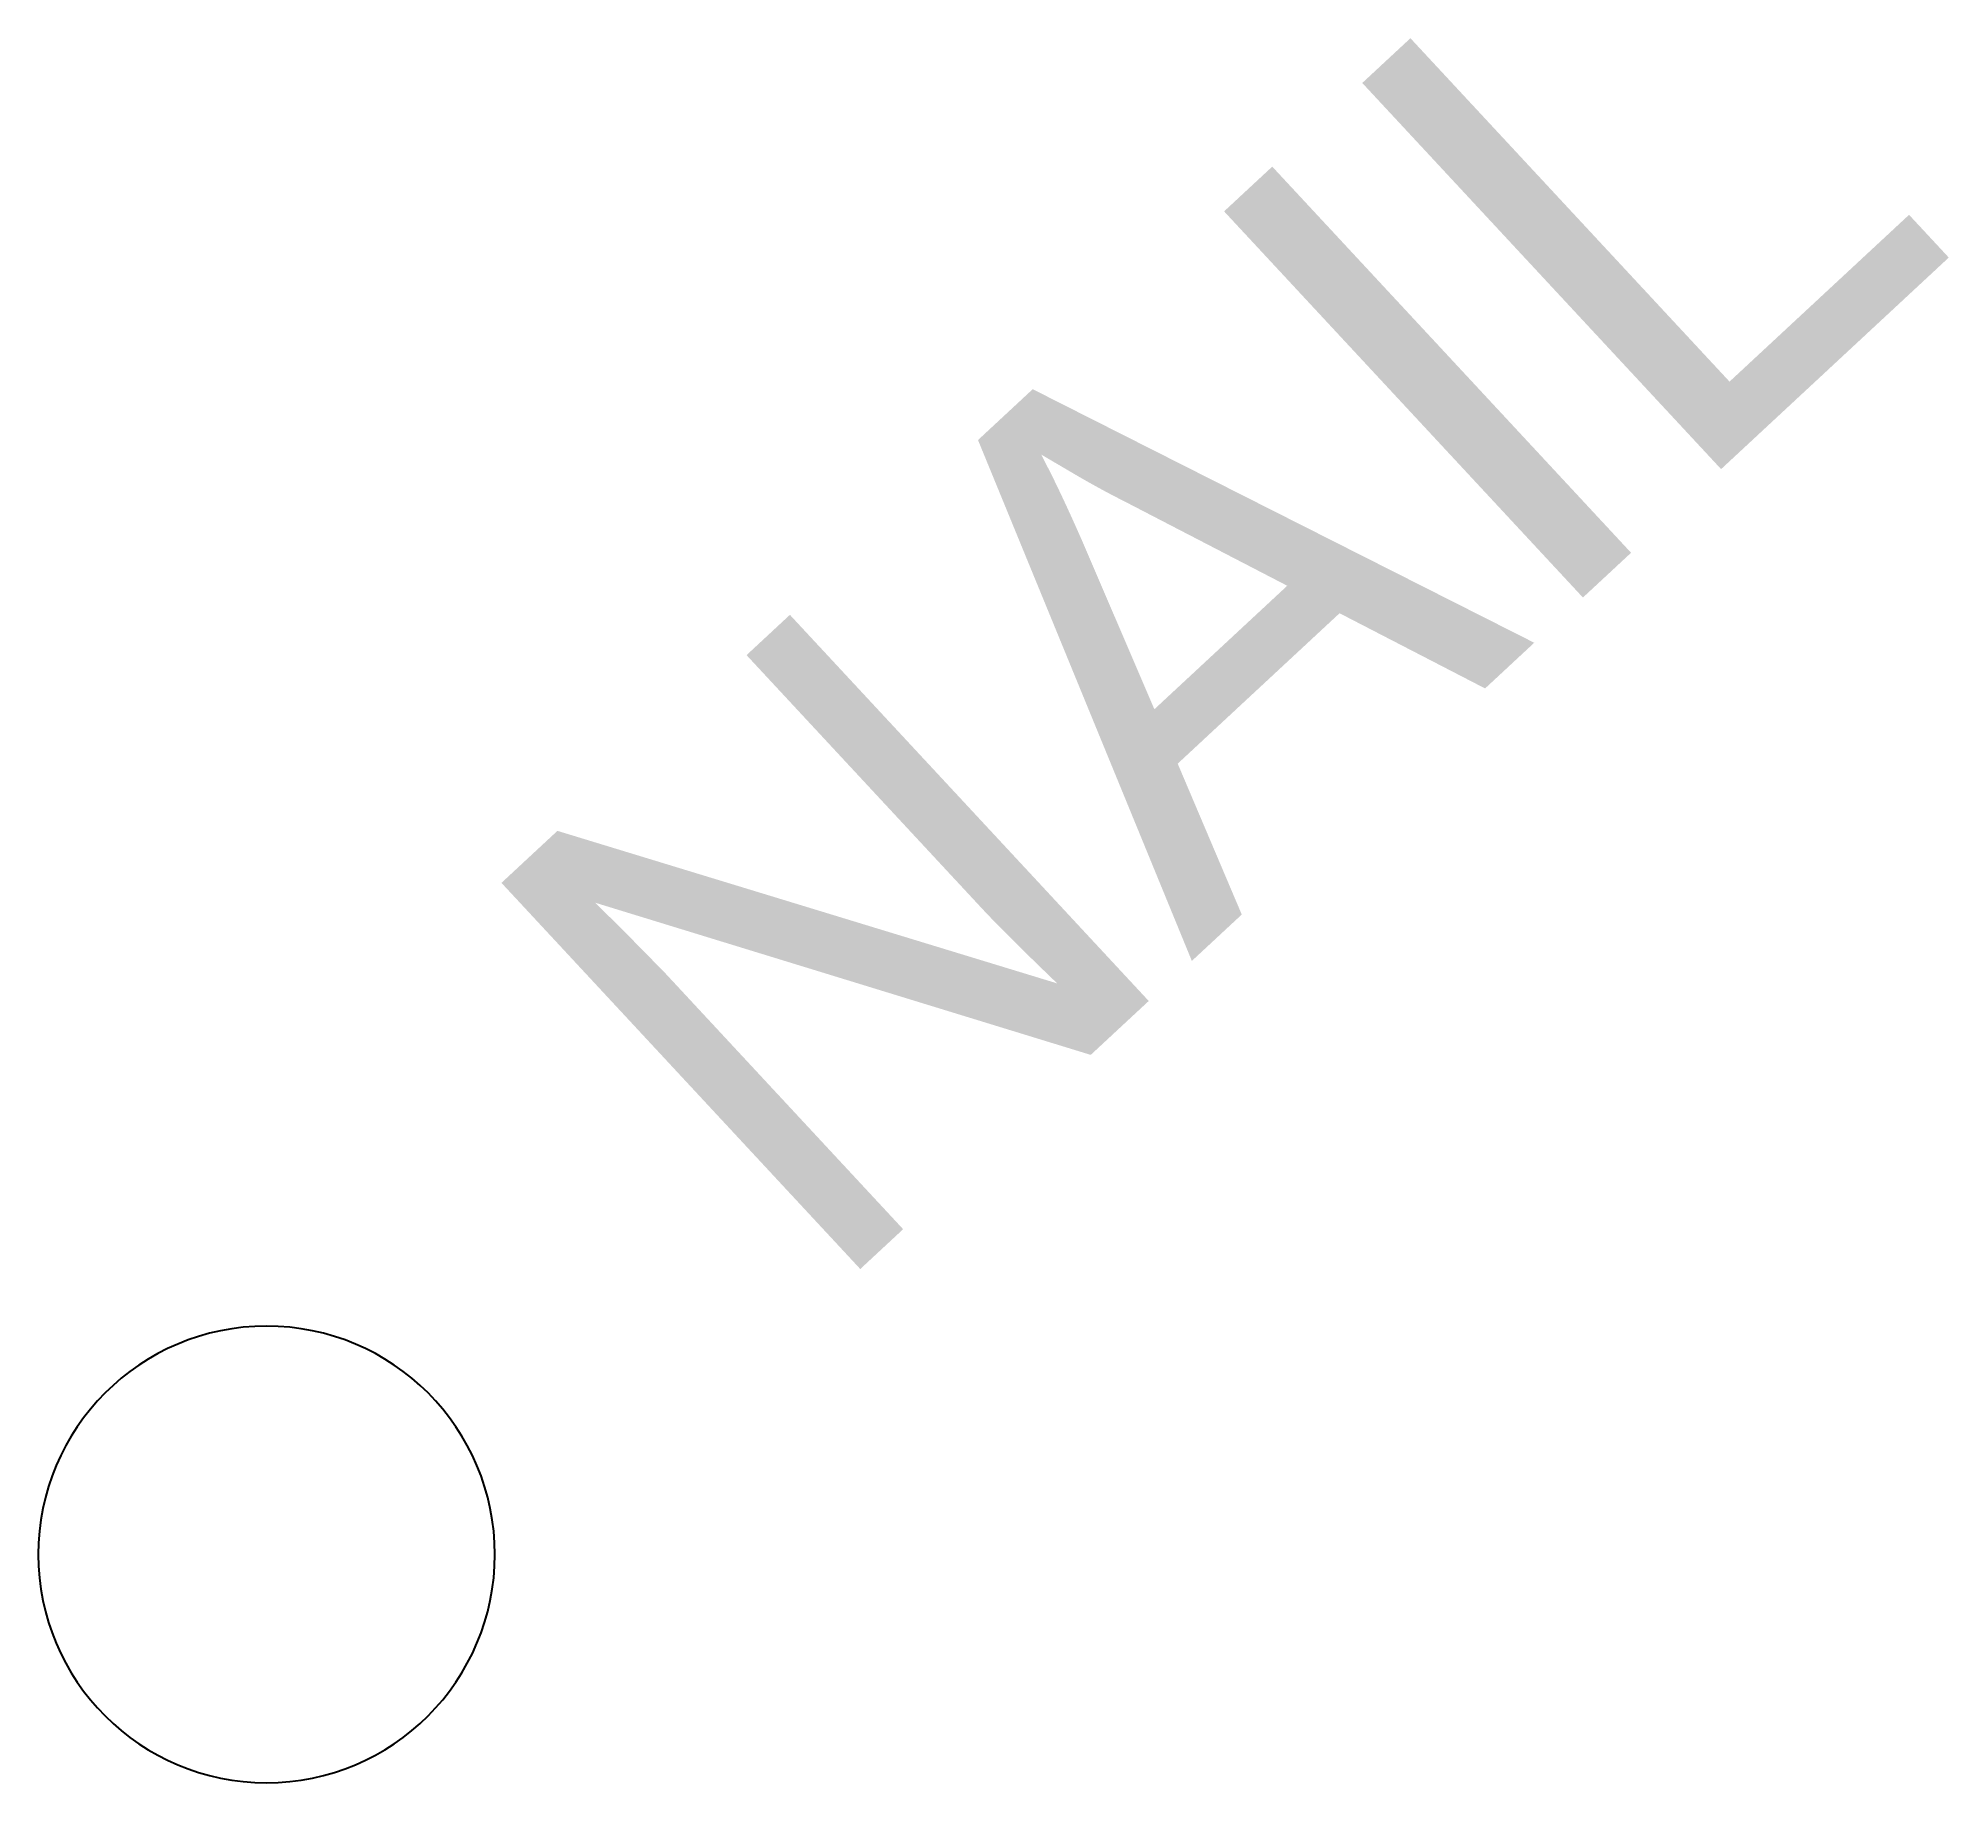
# Model space of a CAD drawing. Extents: x -0.16 to 1.19, y -0.16 to 1.08.
import ezdxf

# ---------------------------------------------------------------- set-up
doc = ezdxf.new("R2010")
doc.units = 0
doc.header["$MEASUREMENT"] = 0
doc.layers.add('CELL_NA_NAIL', color=7, linetype='Continuous')

msp = doc.modelspace()

# ---------------------------------------------------------------- linework, layer by layer
at = {"layer": 'CELL_NA_NAIL', "color": 30}
for start, end in [(90, 180), (0, 90), (180, 270), (270, 360)]:
    msp.add_arc((-0.000187, 0.000437), 0.162, start, end, dxfattribs=at)

# ---------------------------------------------------------------- texts
msp.add_text('NAIL', height=0.373998, rotation=42.898986, dxfattribs=at).set_placement((0.391, 0.175))

doc.saveas('drawing.dxf')
